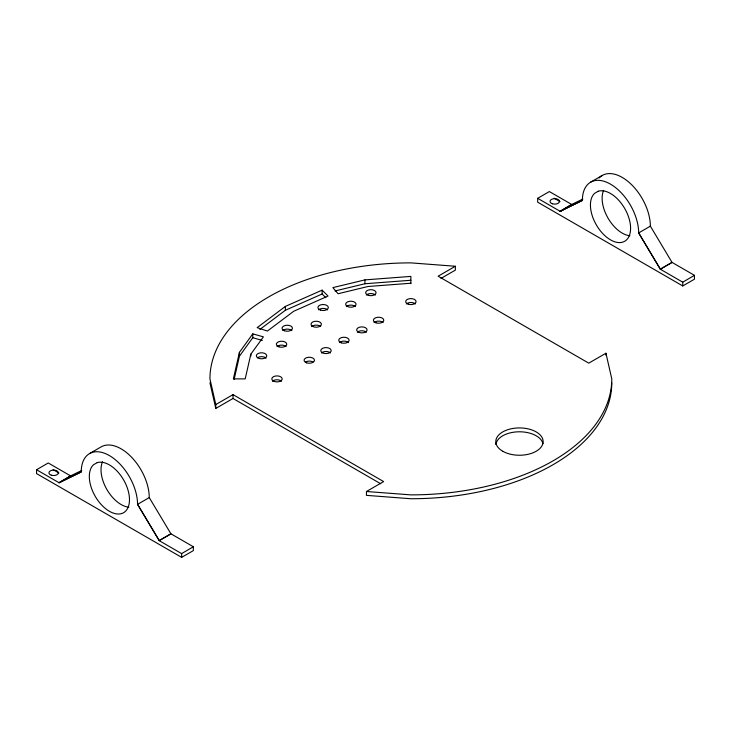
<?xml version="1.0" encoding="UTF-8"?>
<svg xmlns="http://www.w3.org/2000/svg" width="731" height="731" viewBox="0 0 731 731"><rect width="100%" height="100%" fill="white"/><g stroke="black" fill="none" stroke-linecap="round" stroke-linejoin="round"><path stroke-width="1.1" d="M239.412 352.36L233.363 378.886L245.196 378.886L250.843 354.133L263.398 336.872L252.78 333.848L239.412 352.36L239.412 356.225L234.121 379.435M239.412 356.225L252.78 337.713L252.78 333.848M285.355 306.417L257.148 327.643L267.391 331.061L293.725 311.251L328.036 296.046L322.124 290.134L285.355 306.417L285.355 310.282L259.88 329.453M89.493 453.604L101.189 446.851A39.821 22.99 60 0 1 131.872 457.524A39.821 22.99 60 0 1 149.252 497.592L170.926 533.813L193.34 546.751L193.34 550.617L181.644 557.369L36.55 473.597L36.55 469.731L59.083 482.743L70.596 475.881L81.771 470.481M599.137 177.962A39.821 22.99 60 0 1 630.67 183.801A39.821 22.99 60 0 1 650.362 226.171L672.036 262.392L694.45 275.331L694.45 279.196L682.754 285.949L537.66 202.176L537.66 198.311L560.193 211.323L571.697 204.461L582.872 199.06M149.252 497.592L137.556 504.344L159.23 540.666L170.926 533.813L159.23 540.556L137.556 504.344A39.821 22.99 60 0 0 109.403 455.577A39.821 22.99 60 0 0 81.251 471.833L59.083 482.743M650.362 226.171L638.666 232.924L660.34 269.246L672.036 262.392L660.34 269.136L638.666 232.924A39.821 22.99 60 0 0 610.513 184.157A39.821 22.99 60 0 0 582.36 200.413L560.193 211.323M181.644 557.369L181.644 553.605L193.34 546.751M682.754 285.949L682.754 282.184L694.45 275.331M36.55 469.731L48.246 462.979L70.596 475.881L58.983 482.789L81.333 471.988M537.66 198.311L549.356 191.559L571.697 204.461L560.092 211.369L582.36 200.413M590.602 182.183L602.298 175.431M380.677 483.748L233.006 398.486L215.791 408.428L215.791 404.563L233.006 394.621L383.629 481.583L366.45 491.506L366.45 495.362L410.877 498.743A200.897 115.991 0 0 0 611.783 382.752M441.003 278.401L455.349 270.123L455.349 266.258L438.134 276.199L588.757 363.152L605.935 353.237L611.783 378.886A200.897 115.991 0 0 1 410.877 494.878L366.45 491.506M285.355 310.282L322.124 293.999L322.124 290.134M410.877 283.683L410.877 276.4L364.933 279.891L332.861 287.612L338.097 293.743L367.995 286.497L410.877 283.235M335.072 290.947L364.933 283.756L410.877 280.265M455.349 266.258L410.877 262.877A200.943 116.01 0 0 0 209.934 378.886L215.791 404.563M252.78 337.713L262.328 340.427M554.208 198.229L560.037 201.592M660.34 269.246L682.754 282.184M53.107 469.649L58.937 473.012M159.23 540.666L181.644 553.605M322.124 293.999L325.816 297.7M209.934 382.752L215.791 408.428M605.935 353.237L605.935 355.175M364.933 279.891L364.933 283.756M250.843 354.133L250.843 356.061M233.006 394.621L233.006 398.486M272.48 381.253A5.208 3.006 0 0 1 281.499 381.253M305.604 361.982A5.208 3.006 0 0 1 312.959 361.982M257.86 357.523A5.208 3.006 0 0 1 266.057 358.153M277.04 346.595A5.208 3.006 0 0 1 286.059 346.595M282.815 330.522A5.208 3.006 0 0 1 291.833 330.659M311.671 326.62A5.208 3.006 0 0 1 320.69 326.565M318.625 309.88A5.208 3.006 0 0 1 327.634 309.88M321.485 352.954A5.208 3.006 0 0 1 330.503 352.954M339.431 342.601A5.208 3.006 0 0 1 348.44 342.601M357.368 332.249A5.208 3.006 0 0 1 366.377 332.249M374.08 322.599A5.208 3.006 0 0 1 383.099 322.599M346.348 306.581A5.208 3.006 0 0 1 355.367 306.581M366.359 295.032A5.208 3.006 0 0 1 375.378 295.032M406.372 303.95A5.208 3.006 0 0 1 415.391 303.95M495.856 444.558A23.666 13.661 0 0 1 518.69 431.793A23.666 13.661 0 0 1 542.932 443.662M128.784 507.195A28.399 16.393 60 0 1 106.9 489.542A28.399 16.393 60 0 1 102.541 461.754M629.894 235.775A28.399 16.393 60 0 1 608.009 218.112A28.399 16.393 60 0 1 603.651 190.334M97.177 462.641L93.467 464.779A28.399 16.393 60 0 0 105.054 508.219A28.399 16.393 60 0 0 129.012 494.394A28.399 16.393 60 0 0 97.177 462.641M598.287 191.22L594.577 193.359A28.399 16.393 60 0 0 606.163 236.798A28.399 16.393 60 0 0 630.113 222.973A28.399 16.393 60 0 0 598.287 191.22M273.312 381.015A5.208 3.006 0 0 0 282.02 379.672A5.208 3.006 0 0 0 275.642 375.99A5.208 3.006 0 0 0 273.312 381.015M306.682 362.85A5.208 3.006 0 0 0 314.485 360.246A5.208 3.006 0 0 0 306.682 357.642A5.208 3.006 0 0 0 306.682 362.85M368.26 295.278A5.208 3.006 0 0 0 376.072 292.674A5.208 3.006 0 0 0 368.26 290.07A5.208 3.006 0 0 0 368.26 295.278M347.179 306.353A5.208 3.006 0 0 0 355.887 305.001A5.208 3.006 0 0 0 349.509 301.318A5.208 3.006 0 0 0 347.179 306.353M375.981 322.837A5.208 3.006 0 0 0 383.793 320.233A5.208 3.006 0 0 0 375.981 317.629A5.208 3.006 0 0 0 375.981 322.837M359.268 332.486A5.208 3.006 0 0 0 367.081 329.882A5.208 3.006 0 0 0 359.268 327.278A5.208 3.006 0 0 0 359.268 332.486M341.331 342.839A5.208 3.006 0 0 0 349.144 340.244A5.208 3.006 0 0 0 341.331 337.64A5.208 3.006 0 0 0 341.331 342.839M322.316 352.726A5.208 3.006 0 0 0 331.024 351.373A5.208 3.006 0 0 0 324.646 347.691A5.208 3.006 0 0 0 322.316 352.726M320.525 310.118A5.208 3.006 0 0 0 328.338 307.513A5.208 3.006 0 0 0 320.525 304.909A5.208 3.006 0 0 0 320.525 310.118M312.557 326.373A5.208 3.006 0 0 0 321.247 324.984A5.208 3.006 0 0 0 314.814 321.338A5.208 3.006 0 0 0 312.557 326.373M284.533 330.787A5.208 3.006 0 0 0 292.455 328.31A5.208 3.006 0 0 0 284.77 325.587A5.208 3.006 0 0 0 284.533 330.787M278.95 346.841A5.208 3.006 0 0 0 286.762 344.237A5.208 3.006 0 0 0 278.95 341.633A5.208 3.006 0 0 0 278.95 346.841M257.86 357.916A5.208 3.006 0 0 0 266.577 356.564A5.208 3.006 0 0 0 260.199 352.881A5.208 3.006 0 0 0 257.86 357.916M408.273 304.197A5.208 3.006 0 0 0 416.085 301.592A5.208 3.006 0 0 0 408.273 298.988A5.208 3.006 0 0 0 408.273 304.197M502.736 451.246A23.666 13.661 0 0 0 542.329 445.124A23.666 13.661 0 0 0 513.345 428.384A23.666 13.661 0 0 0 502.736 451.246M51.28 475.187A4.733 2.732 0 0 0 58.379 472.82A4.733 2.732 0 0 0 51.28 470.453A4.733 2.732 0 0 0 51.28 475.187M552.38 203.766A4.733 2.732 0 0 0 559.48 201.4A4.733 2.732 0 0 0 552.38 199.033A4.733 2.732 0 0 0 552.38 203.766"/></g></svg>
